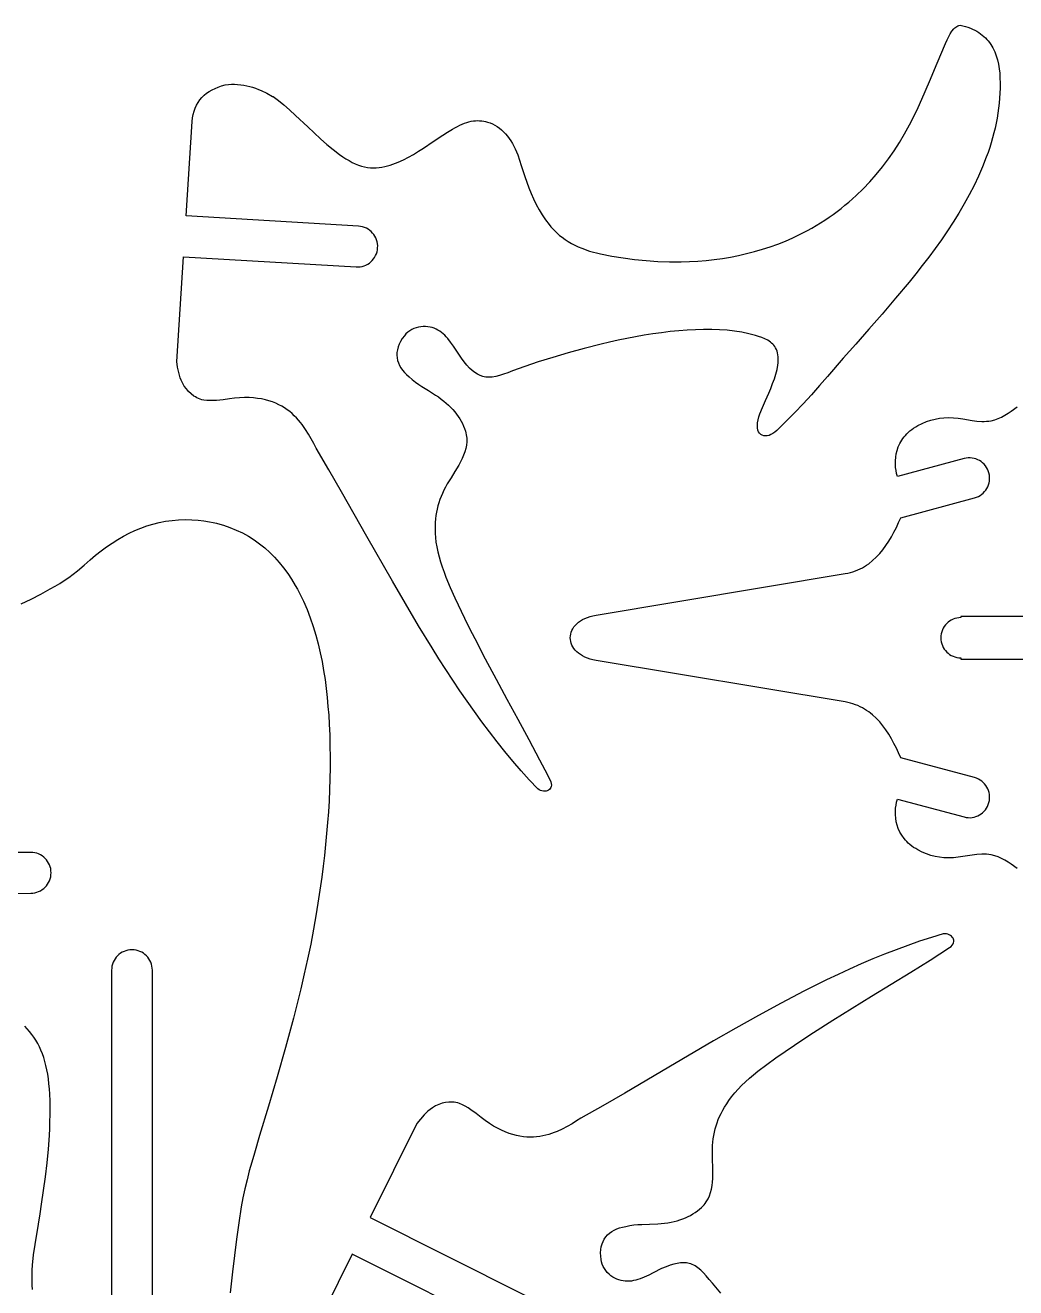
# Model space of a CAD drawing. Extents: x 4 to 246, y 5 to 420.
# Drawn here: x 89.8 to 162.8, y 326.9 to 419.9 of the extents above; entities that cross this region are included whole.
import ezdxf

# ---------------------------------------------------------------- set-up
doc = ezdxf.new("R2010")
doc.units = 0
doc.layers.add('IMPORT_-_TIRANO', color=18, linetype='CONTINUOUS')

msp = doc.modelspace()

# ---------------------------------------------------------------- linework, layer by layer
at = {"layer": 'IMPORT_-_TIRANO'}
msp.add_lwpolyline([(158.738, 419.919), (158.937, 419.875), (159.127, 419.824), (159.309, 419.767), (159.483, 419.703), (159.649, 419.634), (159.807, 419.558), (159.957, 419.477), (160.1, 419.39), (160.235, 419.297), (160.363, 419.2), (160.484, 419.097), (160.599, 418.989), (160.706, 418.876), (160.807, 418.759), (160.901, 418.637), (160.989, 418.511), (161.147, 418.246), (161.282, 417.966), (161.394, 417.672), (161.486, 417.365), (161.558, 417.046), (161.612, 416.718), (161.649, 416.38), (161.669, 416.035), (161.678, 415.659), (161.676, 415.285), (161.664, 414.912), (161.642, 414.541), (161.61, 414.17), (161.568, 413.802), (161.516, 413.434), (161.455, 413.069), (161.385, 412.704), (161.307, 412.341), (161.22, 411.98), (161.124, 411.62), (161.02, 411.261), (160.908, 410.904), (160.789, 410.549), (160.662, 410.195), (160.386, 409.492), (160.083, 408.796), (159.755, 408.106), (159.403, 407.423), (159.029, 406.747), (158.634, 406.078), (158.222, 405.416), (157.792, 404.761), (157.348, 404.113), (156.891, 403.473), (156.422, 402.841), (155.944, 402.216), (155.459, 401.6), (154.967, 400.991), (153.973, 399.798), (152.977, 398.639), (151.992, 397.514), (151.034, 396.426), (150.116, 395.374), (148.955, 394.028), (148.369, 393.36), (147.773, 392.694), (147.164, 392.031), (146.538, 391.371), (145.892, 390.712), (145.223, 390.056), (145.08, 389.933), (144.936, 389.831), (144.791, 389.753), (144.648, 389.698), (144.51, 389.666), (144.377, 389.656), (144.253, 389.67), (144.139, 389.707), (144.038, 389.767), (143.951, 389.851), (143.88, 389.958), (143.828, 390.088), (143.797, 390.242), (143.788, 390.419), (143.804, 390.62), (143.847, 390.845), (143.905, 391.057), (143.979, 391.278), (144.163, 391.751), (144.382, 392.259), (144.62, 392.799), (144.77, 393.153), (144.912, 393.508), (145.04, 393.86), (145.15, 394.207), (145.238, 394.547), (145.299, 394.876), (145.318, 395.036), (145.328, 395.192), (145.33, 395.345), (145.322, 395.493), (145.302, 395.641), (145.273, 395.778), (145.235, 395.907), (145.188, 396.026), (145.132, 396.137), (145.069, 396.239), (144.999, 396.334), (144.922, 396.422), (144.838, 396.502), (144.748, 396.577), (144.553, 396.707), (144.34, 396.817), (144.112, 396.91), (143.881, 396.989), (143.644, 397.062), (143.153, 397.19), (142.642, 397.295), (142.112, 397.377), (141.563, 397.438), (140.999, 397.478), (140.419, 397.499), (139.827, 397.501), (139.223, 397.485), (138.609, 397.453), (137.987, 397.405), (137.358, 397.342), (136.723, 397.265), (136.085, 397.175), (135.445, 397.074), (134.804, 396.961), (134.164, 396.839), (133.527, 396.707), (132.893, 396.567), (132.265, 396.421), (131.033, 396.109), (129.842, 395.781), (128.705, 395.444), (127.635, 395.104), (126.643, 394.771), (125.742, 394.451), (125.402, 394.313), (125.085, 394.196), (124.789, 394.103), (124.512, 394.034), (124.251, 393.992), (124.004, 393.978), (123.885, 393.981), (123.768, 393.993), (123.654, 394.011), (123.541, 394.038), (123.346, 394.106), (123.154, 394.2), (122.964, 394.321), (122.773, 394.472), (122.58, 394.652), (122.384, 394.864), (122.181, 395.107), (121.971, 395.384), (121.578, 395.965), (121.379, 396.267), (121.174, 396.566), (120.965, 396.835), (120.855, 396.959), (120.741, 397.076), (120.622, 397.185), (120.499, 397.286), (120.372, 397.377), (120.24, 397.459), (120.102, 397.531), (119.96, 397.592), (119.812, 397.642), (119.659, 397.681), (119.501, 397.707), (119.337, 397.72), (119.166, 397.72), (118.99, 397.706), (118.813, 397.678), (118.641, 397.633), (118.474, 397.572), (118.314, 397.496), (118.162, 397.403), (118.02, 397.295), (117.889, 397.17), (117.77, 397.03), (117.617, 396.824), (117.489, 396.619), (117.387, 396.414), (117.309, 396.21), (117.255, 396.007), (117.225, 395.807), (117.218, 395.609), (117.233, 395.414), (117.271, 395.223), (117.331, 395.035), (117.411, 394.851), (117.513, 394.673), (117.634, 394.5), (117.776, 394.332), (117.936, 394.171), (118.115, 394.016), (118.352, 393.808), (118.589, 393.622), (118.827, 393.453), (119.067, 393.296), (119.559, 392.993), (120.07, 392.671), (120.282, 392.525), (120.484, 392.376), (120.676, 392.225), (120.858, 392.071), (121.029, 391.915), (121.19, 391.756), (121.342, 391.594), (121.483, 391.429), (121.615, 391.262), (121.736, 391.091), (121.848, 390.918), (121.95, 390.742), (122.043, 390.562), (122.126, 390.38), (122.2, 390.194), (122.264, 390.005), (122.301, 389.874), (122.329, 389.744), (122.349, 389.614), (122.361, 389.485), (122.363, 389.229), (122.338, 388.975), (122.289, 388.723), (122.218, 388.474), (122.128, 388.227), (122.022, 387.983), (121.903, 387.741), (121.774, 387.501), (121.495, 387.029), (121.208, 386.568), (120.934, 386.117), (120.802, 385.882), (120.681, 385.65), (120.571, 385.421), (120.471, 385.192), (120.382, 384.963), (120.303, 384.733), (120.235, 384.502), (120.177, 384.268), (120.129, 384.029), (120.091, 383.787), (120.062, 383.538), (120.044, 383.283), (120.034, 383.021), (120.035, 382.75), (120.044, 382.47), (120.063, 382.179), (120.1, 381.832), (120.158, 381.478), (120.234, 381.118), (120.327, 380.751), (120.435, 380.38), (120.557, 380.005), (120.692, 379.627), (120.837, 379.246), (121.155, 378.482), (121.497, 377.718), (122.208, 376.223), (122.577, 375.467), (122.955, 374.716), (123.73, 373.224), (124.526, 371.74), (125.333, 370.261), (126.143, 368.781), (126.948, 367.295), (127.739, 365.799), (128.127, 365.045), (128.508, 364.286), (128.564, 364.157), (128.596, 364.038), (128.605, 363.929), (128.594, 363.83), (128.564, 363.743), (128.518, 363.667), (128.458, 363.603), (128.386, 363.552), (128.303, 363.514), (128.212, 363.489), (128.114, 363.477), (128.012, 363.48), (127.908, 363.497), (127.803, 363.53), (127.701, 363.578), (127.602, 363.642), (126.978, 364.307), (126.367, 364.988), (125.767, 365.682), (125.179, 366.389), (124.602, 367.109), (124.035, 367.841), (123.477, 368.584), (122.929, 369.338), (122.39, 370.101), (121.858, 370.874), (121.335, 371.654), (120.819, 372.443), (120.309, 373.238), (119.806, 374.04), (118.817, 375.66), (117.847, 377.297), (116.892, 378.945), (115.011, 382.253), (114.078, 383.902), (113.144, 385.54), (112.205, 387.162), (111.257, 388.761), (111.088, 389.093), (110.905, 389.437), (110.705, 389.788), (110.483, 390.14), (110.238, 390.487), (110.104, 390.657), (109.964, 390.824), (109.815, 390.987), (109.658, 391.145), (109.492, 391.298), (109.317, 391.445), (109.132, 391.585), (108.937, 391.718), (108.731, 391.842), (108.513, 391.958), (108.285, 392.063), (108.044, 392.159), (107.791, 392.243), (107.524, 392.316), (107.245, 392.377), (106.951, 392.424), (106.643, 392.457), (106.32, 392.476), (105.982, 392.48), (105.629, 392.467), (105.259, 392.438), (104.872, 392.392), (104.406, 392.326), (103.928, 392.274), (103.687, 392.26), (103.448, 392.256), (103.212, 392.265), (102.98, 392.29), (102.846, 392.322), (102.718, 392.363), (102.594, 392.41), (102.477, 392.465), (102.364, 392.526), (102.256, 392.593), (102.055, 392.747), (101.871, 392.922), (101.703, 393.119), (101.549, 393.334), (101.409, 393.566), (101.324, 393.755), (101.251, 393.945), (101.19, 394.138), (101.138, 394.333), (101.058, 394.729), (101, 395.136), (101.483, 402.864), (114.214, 402.109), (114.368, 402.108), (114.518, 402.122), (114.664, 402.15), (114.804, 402.193), (114.939, 402.248), (115.067, 402.316), (115.188, 402.395), (115.3, 402.486), (115.403, 402.586), (115.496, 402.697), (115.578, 402.816), (115.649, 402.943), (115.707, 403.078), (115.753, 403.22), (115.784, 403.367), (115.801, 403.52), (115.803, 403.674), (115.789, 403.824), (115.76, 403.97), (115.718, 404.111), (115.663, 404.246), (115.595, 404.374), (115.515, 404.495), (115.425, 404.607), (115.324, 404.71), (115.214, 404.803), (115.095, 404.886), (114.967, 404.957), (114.832, 405.015), (114.691, 405.061), (114.543, 405.092), (114.39, 405.109), (101.675, 405.863), (102.13, 412.828), (102.158, 413.095), (102.203, 413.349), (102.267, 413.59), (102.349, 413.817), (102.448, 414.031), (102.564, 414.231), (102.697, 414.419), (102.846, 414.593), (103.01, 414.755), (103.19, 414.903), (103.384, 415.038), (103.593, 415.16), (103.816, 415.27), (104.053, 415.367), (104.303, 415.45), (104.565, 415.521), (104.795, 415.551), (105.024, 415.567), (105.251, 415.57), (105.478, 415.561), (105.704, 415.54), (105.928, 415.507), (106.15, 415.463), (106.37, 415.41), (106.588, 415.346), (106.804, 415.274), (107.017, 415.193), (107.227, 415.104), (107.639, 414.903), (108.038, 414.678), (108.092, 414.663), (108.284, 414.527), (108.481, 414.379), (108.887, 414.047), (109.309, 413.676), (109.744, 413.276), (110.646, 412.422), (111.109, 411.987), (111.577, 411.557), (112.048, 411.142), (112.521, 410.752), (112.993, 410.395), (113.228, 410.231), (113.462, 410.079), (113.694, 409.94), (113.926, 409.815), (114.155, 409.705), (114.383, 409.61), (114.608, 409.533), (114.831, 409.475), (115.051, 409.436), (115.268, 409.417), (115.484, 409.415), (115.697, 409.423), (115.907, 409.442), (116.114, 409.471), (116.32, 409.509), (116.522, 409.556), (116.723, 409.611), (116.921, 409.675), (117.312, 409.823), (117.695, 409.996), (118.072, 410.191), (118.444, 410.403), (118.811, 410.628), (119.173, 410.864), (119.891, 411.346), (120.602, 411.819), (120.958, 412.041), (121.315, 412.249), (121.496, 412.362), (121.674, 412.464), (121.85, 412.554), (122.024, 412.632), (122.195, 412.7), (122.363, 412.757), (122.529, 412.803), (122.692, 412.84), (122.853, 412.866), (123.011, 412.882), (123.166, 412.889), (123.318, 412.887), (123.467, 412.875), (123.614, 412.855), (123.757, 412.826), (123.897, 412.789), (124.086, 412.726), (124.268, 412.648), (124.445, 412.556), (124.615, 412.451), (124.779, 412.333), (124.936, 412.203), (125.087, 412.062), (125.231, 411.91), (125.368, 411.747), (125.498, 411.575), (125.621, 411.394), (125.736, 411.204), (125.844, 411.005), (125.944, 410.8), (126.036, 410.587), (126.12, 410.368), (126.383, 409.58), (126.656, 408.763), (126.801, 408.349), (126.955, 407.935), (127.119, 407.524), (127.296, 407.116), (127.487, 406.716), (127.694, 406.324), (127.92, 405.944), (128.165, 405.577), (128.433, 405.227), (128.576, 405.058), (128.725, 404.894), (128.881, 404.736), (129.044, 404.583), (129.213, 404.435), (129.39, 404.294), (129.613, 404.133), (129.844, 403.985), (130.082, 403.848), (130.329, 403.72), (130.585, 403.601), (130.852, 403.487), (131.419, 403.271), (132.232, 403.078), (133.059, 402.911), (133.895, 402.771), (134.741, 402.657), (135.593, 402.571), (136.451, 402.514), (137.312, 402.486), (137.743, 402.483), (138.174, 402.487), (138.785, 402.506), (139.394, 402.541), (140.002, 402.592), (140.608, 402.658), (141.211, 402.741), (141.811, 402.84), (142.406, 402.956), (142.997, 403.089), (143.583, 403.238), (144.162, 403.406), (144.735, 403.591), (145.3, 403.794), (145.857, 404.014), (146.405, 404.254), (146.944, 404.512), (147.474, 404.788), (147.805, 404.974), (148.13, 405.164), (148.449, 405.361), (148.762, 405.562), (149.069, 405.769), (149.37, 405.981), (149.666, 406.199), (149.956, 406.421), (150.24, 406.649), (150.519, 406.883), (151.059, 407.364), (151.578, 407.866), (152.076, 408.388), (152.553, 408.929), (153.009, 409.489), (153.445, 410.069), (153.861, 410.667), (154.258, 411.284), (154.636, 411.918), (154.995, 412.571), (155.337, 413.241), (155.63, 413.856), (155.914, 414.482), (156.472, 415.773), (157.043, 417.133), (157.662, 418.582), (157.776, 418.84), (157.889, 419.079), (158.006, 419.296), (158.128, 419.488), (158.26, 419.649), (158.33, 419.718), (158.403, 419.777), (158.48, 419.828), (158.561, 419.869), (158.647, 419.899)], close=True, dxfattribs=at)
for points in [[(162.936, 357.768), (162.496, 358.091), (162.268, 358.243), (162.034, 358.386), (161.792, 358.515), (161.543, 358.627), (161.285, 358.718), (161.017, 358.785), (160.844, 358.813), (160.67, 358.83), (160.496, 358.837), (160.322, 358.836), (159.974, 358.812), (159.625, 358.767), (158.929, 358.653), (158.581, 358.603), (158.234, 358.57), (157.88, 358.56), (157.538, 358.57), (157.206, 358.604), (156.882, 358.661), (156.563, 358.744), (156.247, 358.852), (155.931, 358.987), (155.613, 359.149), (155.454, 359.241), (155.305, 359.337), (155.166, 359.437), (155.035, 359.541), (154.913, 359.648), (154.8, 359.758), (154.695, 359.871), (154.598, 359.986), (154.427, 360.224), (154.286, 360.469), (154.173, 360.72), (154.085, 360.974), (154.022, 361.229), (153.982, 361.484), (153.961, 361.736), (153.96, 361.983), (153.976, 362.224), (154.006, 362.457), (154.051, 362.679), (154.106, 362.888), (159.017, 361.575), (159.167, 361.543), (159.317, 361.526), (159.466, 361.525), (159.612, 361.538), (159.755, 361.565), (159.895, 361.606), (160.029, 361.659), (160.157, 361.725), (160.278, 361.803), (160.391, 361.893), (160.496, 361.993), (160.591, 362.104), (160.675, 362.224), (160.748, 362.353), (160.808, 362.492), (160.855, 362.638), (160.887, 362.788), (160.904, 362.938), (160.905, 363.087), (160.892, 363.233), (160.865, 363.377), (160.825, 363.516), (160.771, 363.65), (160.705, 363.778), (160.627, 363.899), (160.538, 364.013), (160.437, 364.117), (160.327, 364.213), (160.207, 364.297), (160.077, 364.37), (159.939, 364.431), (159.793, 364.478), (154.35, 365.933), (154.193, 366.293), (154.029, 366.649), (153.854, 366.999), (153.669, 367.34), (153.473, 367.67), (153.263, 367.989), (153.04, 368.293), (152.803, 368.581), (152.549, 368.85), (152.279, 369.099), (152.137, 369.215), (151.991, 369.325), (151.84, 369.429), (151.685, 369.527), (151.524, 369.618), (151.358, 369.703), (151.187, 369.78), (151.011, 369.85), (150.829, 369.912), (150.642, 369.966), (150.449, 370.013), (150.25, 370.051), (131.902, 373.109), (131.672, 373.154), (131.456, 373.211), (131.256, 373.279), (131.07, 373.357), (130.899, 373.443), (130.743, 373.538), (130.602, 373.641), (130.476, 373.751), (130.364, 373.866), (130.268, 373.987), (130.186, 374.113), (130.119, 374.242), (130.067, 374.374), (130.03, 374.509), (130.007, 374.645), (130, 374.782), (130.007, 374.919), (130.03, 375.055), (130.067, 375.19), (130.119, 375.322), (130.186, 375.452), (130.268, 375.577), (130.364, 375.698), (130.476, 375.814), (130.602, 375.923), (130.743, 376.026), (130.899, 376.121), (131.07, 376.208), (131.256, 376.285), (131.456, 376.353), (131.672, 376.41), (131.902, 376.456), (150.25, 379.514), (150.449, 379.551), (150.642, 379.598), (150.829, 379.652), (151.011, 379.714), (151.187, 379.784), (151.358, 379.862), (151.524, 379.946), (151.685, 380.037), (151.84, 380.135), (151.991, 380.239), (152.279, 380.466), (152.549, 380.715), (152.803, 380.984), (153.04, 381.272), (153.263, 381.576), (153.473, 381.894), (153.669, 382.225), (153.854, 382.566), (154.029, 382.915), (154.193, 383.271), (154.35, 383.631), (159.793, 385.087), (159.939, 385.134), (160.077, 385.194), (160.207, 385.267), (160.327, 385.352), (160.437, 385.447), (160.538, 385.552), (160.627, 385.665), (160.705, 385.786), (160.771, 385.915), (160.825, 386.049), (160.865, 386.188), (160.892, 386.331), (160.905, 386.477), (160.904, 386.626), (160.887, 386.776), (160.855, 386.926), (160.808, 387.073), (160.748, 387.211), (160.675, 387.341), (160.591, 387.461), (160.496, 387.571), (160.391, 387.672), (160.278, 387.761), (160.157, 387.839), (160.029, 387.905), (159.895, 387.959), (159.755, 388), (159.612, 388.027), (159.466, 388.04), (159.317, 388.038), (159.167, 388.022), (159.017, 387.99), (154.106, 386.677), (154.051, 386.886), (154.006, 387.108), (153.976, 387.34), (153.96, 387.581), (153.961, 387.829), (153.982, 388.081), (154.022, 388.335), (154.085, 388.591), (154.173, 388.845), (154.286, 389.095), (154.427, 389.34), (154.509, 389.46), (154.598, 389.578), (154.695, 389.694), (154.8, 389.807), (154.913, 389.917), (155.035, 390.023), (155.166, 390.127), (155.305, 390.227), (155.454, 390.323), (155.613, 390.415), (155.931, 390.578), (156.247, 390.713), (156.563, 390.821), (156.882, 390.903), (157.206, 390.96), (157.538, 390.994), (157.88, 391.005), (158.234, 390.994), (158.581, 390.961), (158.929, 390.911), (159.625, 390.798), (159.974, 390.753), (160.322, 390.729), (160.496, 390.727), (160.67, 390.734), (160.844, 390.752), (161.017, 390.78), (161.285, 390.847), (161.543, 390.938), (161.792, 391.049), (162.034, 391.178), (162.268, 391.321), (162.496, 391.474), (162.936, 391.797)], [(89.537, 377.273), (90.253, 377.638), (90.967, 378.003), (91.674, 378.381), (92.022, 378.579), (92.365, 378.785), (92.704, 379), (93.036, 379.227), (93.361, 379.467), (93.678, 379.721), (94.165, 380.138), (94.618, 380.53), (95.015, 380.863), (95.416, 381.178), (95.82, 381.475), (96.228, 381.754), (96.64, 382.015), (97.058, 382.257), (97.481, 382.478), (97.911, 382.68), (98.347, 382.861), (98.79, 383.02), (99.241, 383.157), (99.7, 383.272), (100.168, 383.365), (100.645, 383.433), (101.131, 383.478), (101.629, 383.498), (102.112, 383.483), (102.561, 383.45), (102.989, 383.399), (103.41, 383.329), (103.671, 383.277), (103.928, 383.217), (104.18, 383.151), (104.429, 383.078), (104.914, 382.912), (105.383, 382.72), (105.835, 382.504), (106.271, 382.263), (106.691, 381.997), (107.094, 381.709), (107.481, 381.398), (107.852, 381.065), (108.206, 380.711), (108.544, 380.336), (108.866, 379.94), (109.171, 379.525), (109.46, 379.092), (109.733, 378.64), (109.894, 378.353), (110.047, 378.062), (110.334, 377.47), (110.596, 376.864), (110.833, 376.246), (111.048, 375.618), (111.241, 374.98), (111.413, 374.335), (111.566, 373.683), (111.701, 373.026), (111.818, 372.367), (111.92, 371.705), (112.006, 371.043), (112.079, 370.381), (112.14, 369.722), (112.19, 369.067), (112.229, 368.418), (112.265, 367.612), (112.288, 366.806), (112.298, 365.999), (112.294, 365.192), (112.279, 364.385), (112.252, 363.578), (112.215, 362.772), (112.166, 361.966), (112.107, 361.16), (112.039, 360.355), (111.961, 359.551), (111.874, 358.748), (111.78, 357.946), (111.677, 357.146), (111.451, 355.55), (111.273, 354.427), (111.078, 353.312), (110.865, 352.204), (110.638, 351.103), (110.396, 350.006), (110.142, 348.915), (109.875, 347.827), (109.597, 346.743), (109.309, 345.661), (109.012, 344.581), (108.396, 342.423), (107.757, 340.263), (107.104, 338.096), (106.713, 336.796), (106.524, 336.146), (106.342, 335.495), (106.171, 334.842), (106.013, 334.184), (105.871, 333.522), (105.747, 332.853), (105.561, 331.659), (105.397, 330.462), (105.108, 328.062), (104.923, 326.519)], [(168.027, 376.359), (158.788, 376.359), (158.788, 376.265), (158.636, 376.258), (158.489, 376.235), (158.347, 376.199), (158.211, 376.149), (158.081, 376.086), (157.959, 376.012), (157.845, 375.927), (157.74, 375.831), (157.644, 375.726), (157.559, 375.612), (157.485, 375.489), (157.422, 375.36), (157.372, 375.223), (157.336, 375.081), (157.314, 374.934), (157.306, 374.782), (157.314, 374.63), (157.336, 374.483), (157.372, 374.341), (157.422, 374.205), (157.485, 374.075), (157.559, 373.953), (157.644, 373.839), (157.74, 373.733), (157.845, 373.637), (157.959, 373.552), (158.081, 373.478), (158.211, 373.415), (158.347, 373.365), (158.489, 373.329), (158.636, 373.306), (158.788, 373.299), (158.788, 373.205), (168.027, 373.205)], [(81, 355.941), (90.23, 355.963), (90.383, 355.971), (90.533, 355.994), (90.676, 356.031), (90.815, 356.081), (90.946, 356.144), (91.07, 356.22), (91.185, 356.306), (91.292, 356.403), (91.389, 356.51), (91.476, 356.625), (91.551, 356.749), (91.614, 356.881), (91.665, 357.019), (91.702, 357.162), (91.724, 357.312), (91.732, 357.465), (91.724, 357.619), (91.702, 357.768), (91.665, 357.912), (91.614, 358.05), (91.551, 358.181), (91.476, 358.305), (91.389, 358.421), (91.292, 358.528), (91.185, 358.625), (91.07, 358.711), (90.946, 358.786), (90.815, 358.85), (90.676, 358.9), (90.533, 358.937), (90.383, 358.96), (90.23, 358.968), (81.091, 358.968)], [(141.088, 326.487), (140.468, 327.214), (140.242, 327.504), (140.025, 327.764), (139.816, 327.993), (139.61, 328.191), (139.405, 328.358), (139.198, 328.494), (139.093, 328.55), (138.987, 328.599), (138.878, 328.64), (138.767, 328.672), (138.565, 328.712), (138.352, 328.726), (138.126, 328.716), (137.886, 328.681), (137.628, 328.622), (137.351, 328.537), (137.054, 328.428), (136.733, 328.293), (136.104, 327.986), (135.781, 327.823), (135.454, 327.667), (135.139, 327.539), (134.981, 327.486), (134.823, 327.442), (134.666, 327.407), (134.509, 327.381), (134.353, 327.366), (134.197, 327.361), (134.042, 327.368), (133.889, 327.386), (133.736, 327.416), (133.584, 327.459), (133.434, 327.516), (133.285, 327.586), (133.138, 327.671), (132.992, 327.771), (132.853, 327.885), (132.726, 328.01), (132.612, 328.146), (132.512, 328.292), (132.427, 328.448), (132.358, 328.613), (132.307, 328.786), (132.274, 328.967), (132.244, 329.222), (132.236, 329.464), (132.249, 329.693), (132.284, 329.909), (132.338, 330.111), (132.412, 330.3), (132.505, 330.475), (132.616, 330.636), (132.744, 330.783), (132.89, 330.915), (133.052, 331.034), (133.229, 331.138), (133.421, 331.227), (133.627, 331.301), (133.847, 331.361), (134.08, 331.405), (134.389, 331.467), (134.687, 331.509), (134.977, 331.536), (135.264, 331.553), (135.841, 331.57), (136.444, 331.594), (136.701, 331.614), (136.95, 331.642), (137.192, 331.676), (137.426, 331.719), (137.653, 331.768), (137.872, 331.825), (138.084, 331.89), (138.289, 331.961), (138.487, 332.041), (138.678, 332.127), (138.861, 332.221), (139.038, 332.323), (139.208, 332.432), (139.371, 332.549), (139.528, 332.673), (139.678, 332.805), (139.775, 332.899), (139.864, 332.998), (139.946, 333.101), (140.021, 333.206), (140.151, 333.427), (140.256, 333.66), (140.339, 333.902), (140.403, 334.154), (140.448, 334.412), (140.479, 334.677), (140.497, 334.946), (140.505, 335.218), (140.499, 335.766), (140.481, 336.31), (140.469, 336.838), (140.472, 337.107), (140.483, 337.368), (140.503, 337.622), (140.531, 337.87), (140.568, 338.112), (140.615, 338.35), (140.672, 338.585), (140.739, 338.817), (140.817, 339.047), (140.905, 339.276), (141.005, 339.505), (141.116, 339.735), (141.24, 339.967), (141.376, 340.202), (141.524, 340.44), (141.686, 340.682), (141.892, 340.964), (142.118, 341.241), (142.364, 341.516), (142.628, 341.787), (142.907, 342.054), (143.2, 342.318), (143.506, 342.578), (143.822, 342.835), (144.478, 343.339), (145.156, 343.829), (146.52, 344.769), (147.217, 345.238), (147.92, 345.7), (149.338, 346.605), (150.769, 347.491), (152.207, 348.369), (153.649, 349.246), (155.089, 350.13), (156.523, 351.03), (157.236, 351.488), (157.946, 351.954), (158.059, 352.038), (158.146, 352.126), (158.208, 352.216), (158.248, 352.307), (158.266, 352.397), (158.264, 352.486), (158.244, 352.571), (158.206, 352.652), (158.154, 352.727), (158.088, 352.794), (158.009, 352.853), (157.919, 352.901), (157.82, 352.938), (157.714, 352.962), (157.601, 352.972), (157.484, 352.966), (156.611, 352.701), (155.741, 352.418), (154.875, 352.116), (154.012, 351.798), (153.151, 351.463), (152.294, 351.113), (151.44, 350.748), (150.588, 350.37), (149.739, 349.978), (148.893, 349.575), (148.049, 349.161), (147.208, 348.736), (146.369, 348.302), (145.532, 347.859), (143.865, 346.951), (142.207, 346.019), (140.556, 345.069), (137.273, 343.144), (135.64, 342.183), (134.013, 341.231), (132.389, 340.296), (130.769, 339.384), (130.456, 339.182), (130.125, 338.975), (129.776, 338.772), (129.409, 338.578), (129.022, 338.4), (128.822, 338.319), (128.616, 338.245), (128.406, 338.178), (128.191, 338.12), (127.971, 338.07), (127.745, 338.031), (127.515, 338.002), (127.28, 337.985), (127.039, 337.98), (126.793, 337.989), (126.542, 338.011), (126.286, 338.049), (126.024, 338.103), (125.757, 338.173), (125.485, 338.26), (125.207, 338.366), (124.924, 338.491), (124.635, 338.636), (124.34, 338.802), (124.04, 338.99), (123.734, 339.2), (123.422, 339.434), (123.052, 339.724), (122.663, 340.007), (122.462, 340.14), (122.257, 340.263), (122.048, 340.373), (121.835, 340.468), (121.702, 340.507), (121.571, 340.536), (121.44, 340.556), (121.311, 340.568), (121.183, 340.572), (121.056, 340.567), (120.805, 340.535), (120.557, 340.475), (120.314, 340.389), (120.073, 340.279), (119.836, 340.148), (119.668, 340.027), (119.51, 339.898), (119.36, 339.762), (119.218, 339.62), (118.951, 339.316), (118.697, 338.993), (115.251, 332.059), (126.654, 326.347)], [(99.194, 322.608), (99.194, 350.286), (99.186, 350.44), (99.164, 350.589), (99.127, 350.733), (99.076, 350.871), (99.013, 351.002), (98.938, 351.126), (98.851, 351.242), (98.754, 351.349), (98.647, 351.445), (98.532, 351.532), (98.408, 351.607), (98.276, 351.671), (98.138, 351.721), (97.994, 351.758), (97.845, 351.781), (97.692, 351.789), (97.538, 351.781), (97.389, 351.758), (97.245, 351.721), (97.107, 351.671), (96.976, 351.607), (96.852, 351.532), (96.736, 351.445), (96.629, 351.349), (96.532, 351.242), (96.446, 351.126), (96.371, 351.002), (96.307, 350.871), (96.257, 350.733), (96.22, 350.589), (96.197, 350.44), (96.189, 350.286), (96.189, 323.66)], [(90.353, 326.765), (90.333, 327.07), (90.325, 327.439), (90.329, 327.811), (90.344, 328.184), (90.369, 328.56), (90.445, 329.315), (90.547, 330.072), (90.792, 331.579), (90.918, 332.322), (91.033, 333.054), (91.177, 334.058), (91.311, 335.067), (91.431, 336.079), (91.53, 337.094), (91.606, 338.11), (91.632, 338.618), (91.651, 339.126), (91.661, 339.634), (91.662, 340.143), (91.653, 340.65), (91.633, 341.158), (91.609, 341.549), (91.577, 341.923), (91.535, 342.281), (91.484, 342.624), (91.424, 342.951), (91.355, 343.265), (91.277, 343.565), (91.189, 343.853), (91.092, 344.128), (90.986, 344.391), (90.87, 344.644), (90.745, 344.886), (90.61, 345.119), (90.465, 345.342), (90.311, 345.558), (90.146, 345.765), (89.972, 345.966), (89.787, 346.16)], [(125.308, 323.661), (113.918, 329.366), (110.829, 323.106)]]:
    msp.add_lwpolyline(points, dxfattribs=at)

doc.saveas('drawing.dxf')
